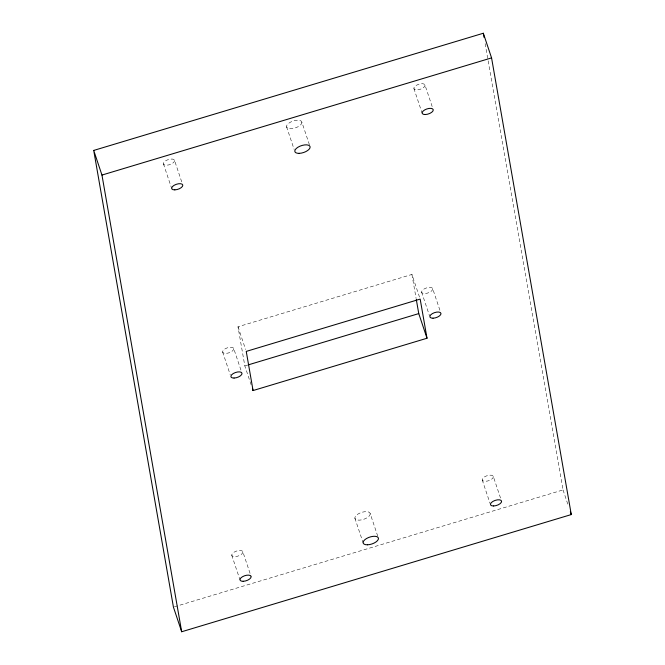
<?xml version="1.0" encoding="UTF-8"?>
<svg xmlns="http://www.w3.org/2000/svg" width="665" height="665" viewBox="0 0 665 665"><rect width="100%" height="100%" fill="white"/><g stroke="black" fill="none" stroke-linecap="round" stroke-linejoin="round"><path stroke-width="0.5" stroke-dasharray="3.33 2.49" d="M251.171 384.86L244.828 365.908L237.995 326.764L411.926 274.454L419.54 297.197M244.828 365.908L247.812 365.01M174.43 606.804L563.039 489.93L484.926 42.444M563.039 489.93L568.425 506.04M425.01 85.12A5.819 2.627 -18.5 0 1 417.055 89.891A5.819 2.627 -18.5 0 1 416.265 85.369A5.819 2.627 -18.5 0 1 425.01 85.12L432.932 108.819M413.879 88.47L422.117 113.108M432.732 288.793A5.819 2.627 -18.5 0 1 424.777 293.564A5.819 2.627 -18.5 0 1 423.996 289.042A5.819 2.627 -18.5 0 1 432.732 288.793L440.662 312.484M493.339 476.556A5.819 2.627 -18.5 0 1 485.383 481.327A5.819 2.627 -18.5 0 1 484.594 476.813A5.819 2.627 -18.5 0 1 493.339 476.556L501.269 500.255M421.602 292.143L429.532 315.833M482.208 479.906L490.138 503.605M301.868 122.161A8.005 3.608 -18.5 0 1 290.929 128.719A8.005 3.608 -18.5 0 1 289.84 122.501A8.005 3.608 -18.5 0 1 301.868 122.161L309.474 144.904M286.557 126.757L294.171 149.509M370.197 513.596A8.005 3.608 -18.5 0 1 359.258 520.155A8.005 3.608 -18.5 0 1 358.177 513.937A8.005 3.608 -18.5 0 1 370.197 513.596L377.803 536.347M354.886 518.201L363.132 542.84M237.995 326.764L245.609 349.507M174.546 160.448A5.819 2.627 -18.5 0 1 166.591 165.219A5.819 2.627 -18.5 0 1 165.801 160.697A5.819 2.627 -18.5 0 1 174.546 160.448L182.476 184.147M233.756 348.635A5.819 2.627 -18.5 0 1 225.809 353.406A5.819 2.627 -18.5 0 1 225.019 348.884A5.819 2.627 -18.5 0 1 233.756 348.635L241.686 372.334M163.415 163.798L171.661 188.444M222.625 351.985L230.24 374.736M242.883 551.892A5.819 2.627 -18.5 0 1 234.928 556.655A5.819 2.627 -18.5 0 1 234.138 552.141A5.819 2.627 -18.5 0 1 242.883 551.892L251.121 576.53M231.744 555.233L239.99 579.88M411.926 274.454L416.132 298.535"/><path stroke-width="1" d="M93.715 150.431L483.322 33.25L491.568 57.897L571.285 514.569L181.678 631.75L173.432 607.103L93.715 150.431L101.961 175.07L181.678 631.75M101.961 175.07L491.568 57.897M248.801 364.711L418.759 313.597L416.307 299.541M253.074 390.546L427.005 338.236L420.172 299.092L246.241 351.403L253.074 390.546L252.442 388.651M570.329 511.726L571.285 514.569M418.759 313.597L427.005 338.236M483.322 33.25L484.029 37.34M367.504 544.801A8.005 3.608 -18.5 0 0 378.443 538.243A8.005 3.608 -18.5 0 0 366.423 538.583A8.005 3.608 -18.5 0 0 367.504 544.801M299.175 153.357A8.005 3.608 -18.5 0 0 310.114 146.799A8.005 3.608 -18.5 0 0 298.086 147.148A8.005 3.608 -18.5 0 0 299.175 153.357M493.63 505.974A5.819 2.627 -18.5 0 0 501.585 501.202A5.819 2.627 -18.5 0 0 492.84 501.452A5.819 2.627 -18.5 0 0 493.63 505.974M243.174 581.301A5.819 2.627 -18.5 0 0 251.121 576.53A5.819 2.627 -18.5 0 0 242.384 576.779A5.819 2.627 -18.5 0 0 243.174 581.301M425.301 114.538A5.819 2.627 -18.5 0 0 433.256 109.767A5.819 2.627 -18.5 0 0 424.511 110.016A5.819 2.627 -18.5 0 0 425.301 114.538M174.837 189.866A5.819 2.627 -18.5 0 0 182.792 185.094A5.819 2.627 -18.5 0 0 174.047 185.344A5.819 2.627 -18.5 0 0 174.837 189.866M433.023 318.203A5.819 2.627 -18.5 0 0 440.978 313.431A5.819 2.627 -18.5 0 0 432.233 313.689A5.819 2.627 -18.5 0 0 433.023 318.203M234.055 378.053A5.819 2.627 -18.5 0 0 242.002 373.281A5.819 2.627 -18.5 0 0 233.265 373.531A5.819 2.627 -18.5 0 0 234.055 378.053"/></g></svg>
